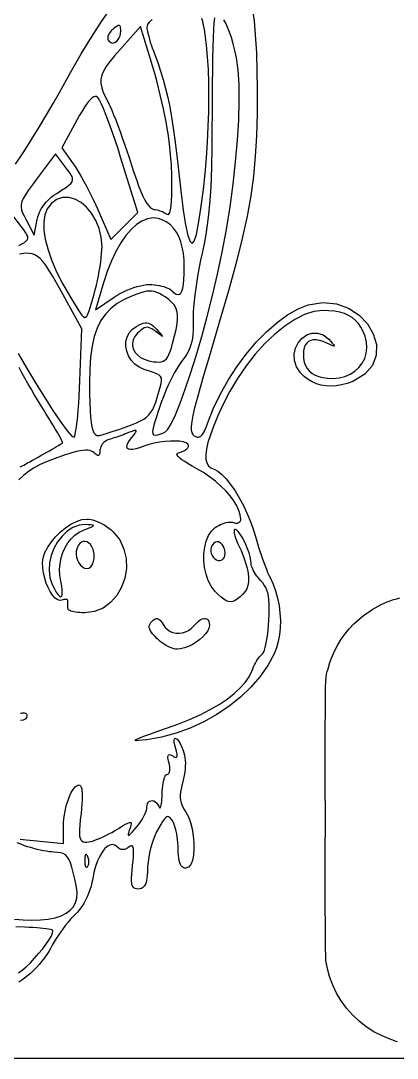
# Model space of a CAD drawing. Header units: metres. Extents: x 0 to 1200, y 0 to 600.
# Drawn here: x 342.2 to 414.4, y 0 to 199.1 of the extents above; entities that cross this region are included whole.
import ezdxf

# ---------------------------------------------------------------- set-up
doc = ezdxf.new("R2010")
doc.units = ezdxf.units.M

msp = doc.modelspace()

# ---------------------------------------------------------------- linework, layer by layer
at = {"layer": 'CUT'}
for points in [[(386.3, 204.13), (387, 198.98), (387.42, 192.93), (387.56, 185.99), (387.52, 181.26), (387.41, 177), (387.19, 173.06), (386.84, 169.28), (386.32, 165.5), (385.61, 161.57), (384.68, 157.33), (383.5, 152.62), (382.05, 147.29), (380.29, 141.18), (378.21, 134.14), (377.34, 131.21), (376.61, 128.7), (376.02, 126.58), (375.56, 124.81), (375.23, 123.35), (375.01, 122.18), (374.91, 121.26), (374.91, 120.56), (375.01, 120.04), (375.2, 119.67), (375.48, 119.43), (375.76, 119.28), (376.02, 119.2), (376.27, 119.18), (376.5, 119.24), (376.73, 119.37), (376.95, 119.57), (377.16, 119.85), (377.37, 120.22), (377.59, 120.66), (377.81, 121.2), (378.03, 121.82), (379.13, 124.62), (380.45, 127.4), (381.97, 130.1), (383.65, 132.69), (385.47, 135.13), (387.38, 137.38), (389.36, 139.42), (391.37, 141.19), (393.39, 142.66), (395.38, 143.8), (397.32, 144.57), (400.13, 145.04), (402.75, 144.79), (405.09, 143.94), (407.1, 142.62), (408.7, 140.93), (409.82, 139), (410.4, 136.95), (410.36, 134.9), (409.63, 132.96), (408.16, 131.25), (405.86, 129.89), (404.79, 129.49), (403.74, 129.21), (402.71, 129.03), (401.72, 128.97), (400.76, 129.01), (399.83, 129.16), (398.94, 129.42), (398.1, 129.79), (397.3, 130.26), (396.55, 130.84), (395.86, 131.52), (395.07, 132.68), (394.68, 133.89), (394.65, 135.09), (394.91, 136.24), (395.43, 137.28), (396.16, 138.15), (397.05, 138.79), (398.06, 139.15), (399.12, 139.17), (400.21, 138.79), (401.26, 137.96), (401.64, 137.56), (401.94, 137.24), (402.16, 136.98), (402.3, 136.8), (402.36, 136.68), (402.33, 136.63), (402.22, 136.63), (402.02, 136.7), (401.74, 136.82), (401.37, 137), (400.9, 137.22), (400.18, 137.54), (399.51, 137.74), (398.89, 137.85), (398.34, 137.85), (397.85, 137.74), (397.42, 137.54), (397.06, 137.24), (396.78, 136.84), (396.57, 136.35), (396.45, 135.77), (396.4, 135.09), (396.45, 134.29), (396.59, 133.56), (396.82, 132.91), (397.14, 132.34), (397.56, 131.84), (398.07, 131.42), (398.67, 131.08), (399.37, 130.81), (400.16, 130.63), (401.05, 130.51), (402.03, 130.47), (403.25, 130.57), (404.37, 130.84), (405.39, 131.28), (406.29, 131.86), (407.06, 132.56), (407.69, 133.38), (408.17, 134.3), (408.47, 135.28), (408.59, 136.33), (408.51, 137.43), (408.23, 138.54), (407.86, 139.46), (407.44, 140.27), (406.96, 140.98), (406.41, 141.6), (405.78, 142.12), (405.07, 142.55), (404.28, 142.89), (403.39, 143.15), (402.4, 143.33), (401.31, 143.44), (400.11, 143.47), (398.43, 143.27), (396.65, 142.69), (394.78, 141.76), (392.87, 140.5), (390.95, 138.95), (389.04, 137.14), (387.19, 135.1), (385.41, 132.86), (383.75, 130.46), (382.24, 127.91), (380.9, 125.25), (379.96, 123.14), (379.18, 121.26), (378.57, 119.6), (378.11, 118.16), (377.82, 116.91), (377.68, 115.86), (377.7, 114.98), (377.87, 114.27), (378.19, 113.71), (378.67, 113.29), (379.29, 113.01), (380.02, 112.65), (380.8, 112.03), (381.62, 111.18), (382.46, 110.13), (383.3, 108.9), (384.12, 107.53), (384.91, 106.04), (385.66, 104.46), (386.33, 102.82), (386.93, 101.15), (387.43, 99.47), (387.62, 98.78), (387.83, 98.06), (388.06, 97.33), (388.3, 96.59), (388.55, 95.86), (388.8, 95.15), (389.06, 94.47), (389.31, 93.83), (389.56, 93.24), (389.79, 92.71), (390.01, 92.27), (390.59, 91), (391.08, 89.67), (391.46, 88.29), (391.74, 86.87), (391.92, 85.44), (392, 84.02), (391.97, 82.62), (391.84, 81.26), (391.6, 79.96), (391.25, 78.74), (390.8, 77.61), (389.57, 75.37), (388.06, 73.22), (386.32, 71.19), (384.34, 69.29), (382.17, 67.54), (379.83, 65.96), (377.34, 64.56), (374.73, 63.36), (372.02, 62.37), (369.23, 61.62), (366.4, 61.12), (365.5, 61.01), (364.82, 60.95), (364.37, 60.94), (364.15, 60.98), (364.19, 61.09), (364.47, 61.26), (365.02, 61.5), (365.84, 61.82), (366.94, 62.21), (368.31, 62.69), (369.98, 63.25), (372.36, 64.1), (374.58, 65), (376.64, 65.93), (378.54, 66.9), (380.26, 67.91), (381.8, 68.93), (383.15, 69.98), (384.31, 71.05), (385.26, 72.13), (386, 73.21), (386.53, 74.3), (386.69, 74.7), (386.86, 75.09), (387.04, 75.47), (387.23, 75.83), (387.42, 76.18), (387.62, 76.5), (387.82, 76.79), (388, 77.04), (388.19, 77.25), (388.36, 77.42), (388.51, 77.54), (388.66, 77.69), (388.81, 77.96), (388.95, 78.34), (389.09, 78.81), (389.23, 79.37), (389.35, 80.01), (389.47, 80.71), (389.57, 81.47), (389.66, 82.27), (389.73, 83.11), (389.79, 83.97), (389.84, 85.15), (389.85, 86.2), (389.84, 87.12), (389.79, 87.94), (389.7, 88.65), (389.57, 89.29), (389.4, 89.85), (389.19, 90.35), (388.92, 90.81), (388.61, 91.23), (388.24, 91.64), (387.97, 91.92), (387.71, 92.23), (387.47, 92.54), (387.24, 92.87), (387.04, 93.2), (386.86, 93.52), (386.7, 93.84), (386.57, 94.14), (386.48, 94.43), (386.42, 94.69), (386.4, 94.93), (386.35, 95.53), (386.21, 96.22), (385.99, 96.98), (385.71, 97.77), (385.39, 98.56), (385.03, 99.32), (384.66, 100.01), (384.29, 100.6), (383.93, 101.07), (383.6, 101.37), (383.32, 101.47), (383.22, 101.44), (383.15, 101.36), (383.12, 101.22), (383.12, 101.03), (383.14, 100.8), (383.19, 100.53), (383.28, 100.22), (383.38, 99.88), (383.52, 99.52), (383.68, 99.13), (383.86, 98.72), (384.45, 97.42), (384.94, 96.22), (385.33, 95.09), (385.62, 94.06), (385.8, 93.11), (385.89, 92.24), (385.88, 91.45), (385.76, 90.74), (385.55, 90.1), (385.24, 89.54), (384.83, 89.05), (384.29, 88.53), (383.8, 88.13), (383.34, 87.83), (382.9, 87.65), (382.48, 87.59), (382.05, 87.63), (381.61, 87.8), (381.14, 88.09), (380.63, 88.49), (380.07, 89.01), (379.44, 89.66), (378.73, 90.6), (378.16, 91.68), (377.74, 92.89), (377.46, 94.17), (377.33, 95.49), (377.34, 96.8), (377.49, 98.06), (377.78, 99.24), (378.22, 100.29), (378.8, 101.17), (379.52, 101.84), (379.84, 102.05), (380.19, 102.25), (380.54, 102.42), (380.89, 102.56), (381.24, 102.68), (381.59, 102.78), (381.92, 102.84), (382.24, 102.88), (382.53, 102.88), (382.79, 102.85), (383.02, 102.79), (383.22, 102.73), (383.42, 102.69), (383.6, 102.68), (383.77, 102.7), (383.93, 102.74), (384.06, 102.81), (384.18, 102.9), (384.27, 103.01), (384.34, 103.14), (384.39, 103.29), (384.4, 103.46), (384.31, 104.27), (384.05, 105.13), (383.63, 106.03), (383.06, 106.96), (382.36, 107.91), (381.53, 108.86), (380.59, 109.8), (379.55, 110.71), (378.43, 111.57), (377.23, 112.39), (375.97, 113.13), (375.08, 113.63), (374.31, 114.08), (373.66, 114.49), (373.13, 114.86), (372.72, 115.18), (372.42, 115.46), (372.24, 115.7), (372.17, 115.9), (372.22, 116.06), (372.38, 116.18), (372.65, 116.27), (372.91, 116.33), (373.16, 116.41), (373.39, 116.5), (373.6, 116.61), (373.8, 116.73), (373.97, 116.85), (374.12, 116.99), (374.24, 117.13), (374.33, 117.27), (374.38, 117.41), (374.4, 117.55), (374.28, 117.85), (373.93, 118.1), (373.38, 118.27), (372.68, 118.39), (371.84, 118.44), (370.9, 118.43), (369.89, 118.36), (368.85, 118.22), (367.81, 118.02), (366.79, 117.77), (365.83, 117.45), (364.99, 117.15), (364.27, 116.95), (363.68, 116.84), (363.21, 116.82), (362.86, 116.89), (362.64, 117.05), (362.55, 117.3), (362.59, 117.63), (362.76, 118.05), (363.07, 118.55), (363.51, 119.14), (363.82, 119.52), (364.06, 119.83), (364.23, 120.08), (364.33, 120.27), (364.36, 120.39), (364.31, 120.46), (364.19, 120.48), (363.99, 120.44), (363.71, 120.35), (363.35, 120.22), (362.9, 120.05), (362.59, 119.92), (362.25, 119.8), (361.9, 119.66), (361.53, 119.53), (361.16, 119.4), (360.79, 119.27), (360.43, 119.15), (360.08, 119.03), (359.74, 118.92), (359.43, 118.83), (359.15, 118.74), (358.9, 118.65), (358.65, 118.53), (358.42, 118.38), (358.2, 118.21), (358.01, 118.03), (357.83, 117.82), (357.69, 117.6), (357.57, 117.37), (357.48, 117.14), (357.42, 116.9), (357.4, 116.66), (357.4, 116.37), (357.37, 116.13), (357.33, 115.94), (357.27, 115.8), (357.2, 115.71), (357.1, 115.67), (356.99, 115.68), (356.85, 115.73), (356.69, 115.83), (356.51, 115.98), (356.3, 116.18), (356.06, 116.37), (355.78, 116.52), (355.45, 116.63), (355.07, 116.68), (354.63, 116.69), (354.14, 116.65), (353.57, 116.56), (352.93, 116.43), (352.22, 116.24), (351.43, 116), (350.55, 115.72), (348.82, 115.11), (347.31, 114.52), (345.97, 113.92), (344.78, 113.28), (343.72, 112.6), (342.75, 111.84), (341.84, 110.98)], [(341.24, 171.56), (342.79, 173.93), (344.3, 176.33), (345.77, 178.7), (347.16, 181.01), (348.45, 183.22), (349.62, 185.3), (351.76, 189.16), (353.83, 192.71), (355.81, 195.96), (357.72, 198.93), (359.59, 201.64)], [(367.39, 199.32), (366.86, 198.84), (366.52, 198.35), (366.4, 197.87), (366.42, 197.63), (366.46, 197.32), (366.54, 196.95), (366.64, 196.53), (366.76, 196.06), (366.9, 195.55), (367.06, 195.01), (367.24, 194.46), (367.43, 193.89), (367.64, 193.31), (367.85, 192.74), (368.47, 191.08), (369.03, 189.44), (369.53, 187.8), (369.99, 186.12), (370.41, 184.39), (370.79, 182.56), (371.14, 180.6), (371.47, 178.5), (371.79, 176.21), (372.09, 173.72), (372.39, 170.97), (372.9, 166.45), (373.37, 162.76), (373.82, 159.91), (374.25, 157.9), (374.67, 156.72), (375.08, 156.35), (375.49, 156.81), (375.91, 158.08), (376.33, 160.16), (376.77, 163.04), (377.23, 166.72), (377.23, 166.72), (377.55, 169.76), (377.82, 172.8), (378.02, 175.81), (378.17, 178.77), (378.26, 181.67), (378.3, 184.49), (378.27, 187.19), (378.19, 189.76), (378.04, 192.18), (377.84, 194.43), (377.58, 196.47), (377.43, 197.42), (377.27, 198.23), (377.1, 198.92), (376.91, 199.5)], [(379.35, 199.68), (379.27, 198.72), (379.19, 197.44), (379.12, 195.86), (379.05, 194.01), (379, 191.91), (378.96, 189.61), (378.92, 187.12), (378.9, 184.48), (378.9, 181.72), (378.88, 177.89), (378.85, 174.47), (378.79, 171.41), (378.7, 168.67), (378.58, 166.2), (378.42, 163.96), (378.22, 161.89), (377.98, 159.95), (377.69, 158.1), (377.36, 156.29), (376.97, 154.47), (376.69, 153.17), (376.42, 151.83), (376.18, 150.47), (375.96, 149.12), (375.76, 147.78), (375.59, 146.49), (375.46, 145.26), (375.35, 144.12), (375.28, 143.09), (375.25, 142.17), (375.26, 141.41), (375.29, 140.51), (375.28, 139.68), (375.24, 138.91), (375.15, 138.2), (375.03, 137.53), (374.85, 136.9), (374.63, 136.3), (374.36, 135.71), (374.04, 135.14), (373.66, 134.56), (373.23, 133.98), (372.88, 133.5), (372.5, 132.94), (372.12, 132.3), (371.72, 131.6), (371.32, 130.85), (370.92, 130.07), (370.54, 129.26), (370.17, 128.44), (369.82, 127.63), (369.5, 126.82), (369.22, 126.04), (368.62, 124.31), (368.15, 122.88), (367.8, 121.75), (367.58, 120.88), (367.49, 120.25), (367.53, 119.83), (367.7, 119.6), (368.02, 119.54), (368.47, 119.61), (369.07, 119.8), (369.81, 120.08), (369.81, 120.08), (370.38, 120.6), (371.08, 121.75), (371.9, 123.47), (372.8, 125.7), (373.77, 128.37), (374.79, 131.43), (375.85, 134.82), (376.91, 138.48), (377.96, 142.35), (378.98, 146.37), (379.96, 150.47), (380.85, 154.67), (381.65, 159), (382.35, 163.38), (382.94, 167.74), (383.42, 172.02), (383.78, 176.15), (384.01, 180.04), (384.11, 183.64), (384.08, 186.88), (383.9, 189.67), (383.58, 191.96), (383.27, 193.38), (382.95, 194.68), (382.61, 195.85), (382.26, 196.91), (381.89, 197.83), (381.51, 198.62), (381.13, 199.28)], [(341.82, 155.94), (342.45, 156.27), (342.93, 156.56), (343.28, 156.83), (343.49, 157.09), (343.58, 157.36), (343.55, 157.67), (343.41, 158.02), (343.16, 158.44), (342.8, 158.94), (342.35, 159.54), (340.52, 161.96)], [(341.74, 135.26), (343.34, 132.47), (345.04, 129.62), (346.76, 126.84), (348.4, 124.28), (349.88, 122.09), (351.11, 120.42), (351.99, 119.39), (352.45, 119.17), (352.56, 119.39), (352.68, 119.82), (352.8, 120.44), (352.92, 121.22), (353.03, 122.16), (353.14, 123.22), (353.24, 124.41), (353.34, 125.69), (353.42, 127.06), (353.5, 128.49), (353.56, 129.97), (353.56, 129.97), (353.9, 139.97), (349.94, 147.22), (349.07, 148.81), (348.3, 150.14), (347.62, 151.26), (347.02, 152.17), (346.46, 152.9), (345.94, 153.46), (345.44, 153.88), (344.94, 154.17), (344.42, 154.35), (343.86, 154.45), (343.25, 154.47), (341.97, 154.33)], [(342.09, 113.5), (342.25, 113.57), (342.48, 113.68), (342.78, 113.83), (343.13, 114.01), (343.53, 114.23), (343.98, 114.47), (344.47, 114.74), (344.99, 115.03), (345.53, 115.33), (346.1, 115.66), (346.1, 115.66), (346.66, 115.98), (347.21, 116.29), (347.73, 116.59), (348.21, 116.87), (348.67, 117.14), (349.07, 117.37), (349.43, 117.58), (349.73, 117.75), (349.96, 117.89), (350.12, 117.99), (350.21, 118.05), (350.22, 118.14), (350.15, 118.33), (350.02, 118.63), (349.82, 119.03), (349.57, 119.5), (349.26, 120.05), (348.91, 120.67), (348.51, 121.34), (348.07, 122.06), (347.6, 122.82), (347.1, 123.62), (346.56, 124.46), (346, 125.38), (345.41, 126.36), (344.8, 127.38), (344.2, 128.43), (343.59, 129.48), (343.01, 130.53), (342.44, 131.54), (341.92, 132.52)], [(414.47, 3.17), (414.01, 3.3), (413.58, 3.44), (413.18, 3.58), (411.51, 4.27), (409.94, 5.1), (408.46, 6.06), (407.1, 7.14), (405.84, 8.32), (404.7, 9.62), (403.68, 11.01), (402.79, 12.49), (402.05, 14.05), (401.44, 15.69), (400.98, 17.4), (400.88, 17.85), (400.8, 18.31), (400.74, 18.9), (400.69, 19.78), (400.66, 21.09), (400.63, 22.96), (400.62, 25.55), (400.61, 29), (400.61, 33.44), (400.61, 39.01), (400.62, 45.87), (400.61, 53.01), (400.61, 58.75), (400.61, 63.27), (400.62, 66.73), (400.64, 69.29), (400.67, 71.1), (400.72, 72.34), (400.78, 73.16), (400.87, 73.72), (400.99, 74.19), (401.13, 74.73), (401.48, 75.94), (401.91, 77.11), (402.43, 78.26), (403.01, 79.36), (403.67, 80.43), (404.41, 81.45), (405.21, 82.42), (406.08, 83.34), (407.01, 84.2), (408.01, 85.01), (409.06, 85.76), (409.61, 86.11), (410.17, 86.44), (410.73, 86.75), (411.31, 87.04), (411.89, 87.31), (412.48, 87.56), (413.08, 87.79), (413.69, 88), (414.3, 88.19), (414.91, 88.35)], [(342.16, 66.2), (342.36, 66.25), (342.55, 66.28), (342.73, 66.29), (342.9, 66.27), (343.04, 66.24), (343.17, 66.19), (343.27, 66.12), (343.34, 66.03), (343.39, 65.92), (343.4, 65.79), (343.31, 65.39), (343.06, 65.09), (342.67, 64.89), (342.18, 64.79)], [(342.11, 42.03), (343.24, 41.92), (344.65, 41.78), (350.4, 41.2), (350.4, 44.27), (350.44, 45.32), (350.55, 46.37), (350.72, 47.41), (350.95, 48.42), (351.22, 49.36), (351.54, 50.22), (351.88, 50.97), (352.24, 51.59), (352.62, 52.07), (353.01, 52.37), (353.39, 52.47), (353.55, 52.43), (353.7, 52.28), (353.81, 52.04), (353.9, 51.71), (353.96, 51.29), (354, 50.78), (354.01, 50.19), (353.99, 49.51), (353.95, 48.74), (353.87, 47.9), (353.77, 46.97), (353.64, 45.76), (353.54, 44.73), (353.48, 43.88), (353.47, 43.18), (353.5, 42.64), (353.59, 42.21), (353.73, 41.91), (353.93, 41.69), (354.18, 41.56), (354.51, 41.49), (354.9, 41.47), (355.2, 41.5), (355.56, 41.57), (355.97, 41.68), (356.43, 41.83), (356.93, 42.01), (357.46, 42.23), (358, 42.48), (358.56, 42.75), (359.12, 43.04), (359.67, 43.35), (360.22, 43.67), (361.06, 44.18), (361.75, 44.6), (362.3, 44.91), (362.73, 45.13), (363.04, 45.24), (363.25, 45.26), (363.36, 45.18), (363.39, 45.01), (363.34, 44.74), (363.24, 44.37), (363.08, 43.92), (362.95, 43.52), (362.86, 43.21), (362.81, 42.98), (362.81, 42.84), (362.86, 42.79), (362.97, 42.82), (363.13, 42.94), (363.35, 43.16), (363.64, 43.46), (363.98, 43.85), (364.4, 44.34), (364.7, 44.7), (364.98, 45.07), (365.24, 45.46), (365.49, 45.84), (365.71, 46.22), (365.91, 46.59), (366.08, 46.95), (366.22, 47.28), (366.32, 47.58), (366.38, 47.85), (366.4, 48.09), (366.44, 48.52), (366.55, 48.87), (366.72, 49.13), (366.93, 49.32), (367.18, 49.42), (367.45, 49.43), (367.74, 49.37), (368.02, 49.21), (368.29, 48.97), (368.53, 48.64), (368.74, 48.22), (368.82, 48.08), (368.89, 48.02), (368.96, 48.05), (369.03, 48.15), (369.09, 48.33), (369.15, 48.58), (369.2, 48.89), (369.24, 49.26), (369.28, 49.7), (369.31, 50.19), (369.32, 50.72), (369.35, 51.28), (369.39, 51.8), (369.44, 52.3), (369.51, 52.76), (369.6, 53.18), (369.7, 53.55), (369.8, 53.87), (369.92, 54.12), (370.04, 54.31), (370.17, 54.43), (370.31, 54.47), (370.44, 54.5), (370.55, 54.57), (370.64, 54.68), (370.71, 54.82), (370.76, 55.01), (370.8, 55.22), (370.81, 55.46), (370.8, 55.72), (370.78, 56.01), (370.72, 56.31), (370.65, 56.63), (370.55, 57.03), (370.49, 57.37), (370.45, 57.65), (370.45, 57.88), (370.48, 58.05), (370.54, 58.17), (370.63, 58.24), (370.76, 58.26), (370.92, 58.22), (371.12, 58.14), (371.35, 58.01), (371.59, 57.87), (371.78, 57.79), (371.94, 57.75), (372.07, 57.76), (372.15, 57.82), (372.2, 57.94), (372.22, 58.11), (372.2, 58.33), (372.15, 58.61), (372.06, 58.95), (371.94, 59.35), (371.74, 60.07), (371.63, 60.64), (371.62, 61.05), (371.67, 61.31), (371.8, 61.42), (371.98, 61.38), (372.21, 61.2), (372.47, 60.88), (372.76, 60.41), (373.06, 59.8), (373.37, 59.06), (373.51, 58.63), (373.62, 58.17), (373.7, 57.68), (373.76, 57.15), (373.78, 56.61), (373.77, 56.04), (373.73, 55.46), (373.67, 54.87), (373.57, 54.27), (373.45, 53.66), (373.3, 53.05), (373.11, 52.32), (372.96, 51.65), (372.86, 51.05), (372.81, 50.49), (372.81, 49.98), (372.85, 49.5), (372.95, 49.04), (373.1, 48.6), (373.3, 48.15), (373.55, 47.71), (373.85, 47.24), (374.37, 46.33), (374.78, 45.22), (375.09, 44), (375.3, 42.7), (375.41, 41.39), (375.42, 40.13), (375.32, 38.96), (375.12, 37.96), (374.82, 37.17), (374.41, 36.66), (373.9, 36.47), (373.63, 36.5), (373.38, 36.59), (373.17, 36.73), (372.98, 36.93), (372.82, 37.2), (372.69, 37.53), (372.58, 37.92), (372.5, 38.39), (372.44, 38.93), (372.4, 39.54), (372.39, 40.22), (372.37, 40.79), (372.34, 41.37), (372.29, 41.94), (372.22, 42.51), (372.13, 43.05), (372.03, 43.57), (371.92, 44.05), (371.79, 44.49), (371.66, 44.88), (371.52, 45.21), (371.37, 45.47), (371.15, 45.79), (370.95, 46.04), (370.76, 46.22), (370.58, 46.33), (370.41, 46.36), (370.24, 46.32), (370.06, 46.21), (369.86, 46.02), (369.65, 45.75), (369.41, 45.4), (369.13, 44.97), (368.68, 44.2), (368.27, 43.43), (367.91, 42.65), (367.6, 41.87), (367.32, 41.08), (367.09, 40.27), (366.9, 39.43), (366.75, 38.56), (366.63, 37.66), (366.55, 36.72), (366.5, 35.72), (366.47, 35.13), (366.42, 34.6), (366.34, 34.14), (366.24, 33.73), (366.12, 33.39), (365.96, 33.1), (365.78, 32.87), (365.58, 32.7), (365.34, 32.57), (365.07, 32.5), (364.77, 32.47), (364.43, 32.5), (364.15, 32.57), (363.92, 32.7), (363.74, 32.89), (363.6, 33.17), (363.51, 33.53), (363.47, 33.99), (363.46, 34.56), (363.49, 35.24), (363.55, 36.05), (363.65, 37), (363.74, 37.87), (363.81, 38.63), (363.84, 39.26), (363.85, 39.77), (363.82, 40.18), (363.76, 40.48), (363.67, 40.67), (363.55, 40.77), (363.39, 40.77), (363.19, 40.69), (362.96, 40.52), (362.74, 40.36), (362.53, 40.22), (362.31, 40.13), (362.1, 40.06), (361.9, 40.03), (361.69, 40.04), (361.49, 40.07), (361.29, 40.15), (361.1, 40.25), (360.91, 40.39), (360.71, 40.56), (360.25, 40.9), (359.77, 41.01), (359.27, 40.92), (358.77, 40.64), (358.28, 40.18), (357.8, 39.56), (357.35, 38.78), (356.93, 37.87), (356.56, 36.82), (356.25, 35.67), (356.01, 34.41), (355.87, 33.7), (355.7, 32.99), (355.48, 32.29), (355.23, 31.62), (354.95, 30.95), (354.63, 30.32), (354.29, 29.7), (353.91, 29.12), (353.5, 28.57), (353.07, 28.06), (352.62, 27.59), (352.2, 27.16), (351.75, 26.67), (351.29, 26.13), (350.82, 25.54), (350.35, 24.92), (349.89, 24.28), (349.44, 23.62), (349.01, 22.97), (348.61, 22.32), (348.25, 21.69), (347.92, 21.09), (347.59, 20.49), (347.2, 19.88), (346.76, 19.25), (346.28, 18.62), (345.76, 18), (345.21, 17.4), (344.65, 16.82), (344.08, 16.28), (343.51, 15.79), (342.95, 15.35), (342.41, 14.98), (341.87, 14.63)], [(341.03, 26.69), (342.66, 26.53), (344.31, 26.47), (345.98, 26.53), (347.47, 26.69), (348.79, 26.96), (349.94, 27.34), (350.91, 27.81), (351.69, 28.4), (352.3, 29.08), (352.72, 29.87), (352.96, 30.75), (353.02, 31.74), (352.89, 32.82), (352.57, 34.36), (352.28, 35.64), (352.01, 36.69), (351.74, 37.53), (351.45, 38.19), (351.14, 38.68), (350.78, 39.04), (350.35, 39.28), (349.86, 39.43), (349.27, 39.51), (348.59, 39.55), (348.15, 39.58), (347.66, 39.63), (347.13, 39.71), (346.56, 39.81), (345.97, 39.94), (345.36, 40.08), (344.74, 40.24), (344.13, 40.41), (343.52, 40.6), (342.95, 40.79), (342.4, 40.99), (341.55, 41.33)], [(341.76, 16.37), (342.48, 16.9), (343.25, 17.57), (344.06, 18.34), (344.86, 19.18), (345.64, 20.07), (346.37, 20.96), (347.03, 21.84), (347.59, 22.65), (348.02, 23.39), (348.29, 24.01), (348.39, 24.47), (348.33, 24.55), (348.16, 24.62), (347.89, 24.7), (347.52, 24.77), (347.06, 24.84), (346.53, 24.9), (345.93, 24.96), (345.27, 25.02), (344.56, 25.06), (343.8, 25.1), (343.01, 25.13), (341.26, 25.24)]]:
    msp.add_lwpolyline(points, dxfattribs=at)
for points in [[(370.48, 177.44), (370.3, 178.5), (370.09, 179.67), (369.84, 180.91), (369.56, 182.21), (369.27, 183.54), (368.95, 184.89), (368.63, 186.23), (368.29, 187.54), (367.96, 188.8), (367.63, 189.98), (367.3, 191.07), (365.17, 197.97), (361.29, 193.59), (360.2, 192.34), (359.31, 191.25), (358.61, 190.29), (358.09, 189.43), (357.76, 188.62), (357.59, 187.84), (357.59, 187.06), (357.75, 186.23), (358.05, 185.33), (358.5, 184.33), (359.08, 183.17), (359.36, 182.61), (359.68, 181.9), (360.03, 181.04), (360.42, 180.07), (360.83, 179.01), (361.26, 177.86), (361.69, 176.65), (362.13, 175.4), (362.57, 174.12), (363, 172.83), (363.4, 171.56), (363.91, 170), (364.38, 168.61), (364.82, 167.39), (365.25, 166.33), (365.65, 165.42), (366.04, 164.66), (366.41, 164.05), (366.77, 163.57), (367.12, 163.22), (367.47, 162.99), (367.82, 162.88), (368.08, 162.84), (368.35, 162.78), (368.62, 162.71), (368.88, 162.64), (369.14, 162.55), (369.38, 162.46), (369.6, 162.36), (369.8, 162.26), (369.98, 162.16), (370.13, 162.06), (370.24, 161.96), (370.54, 161.89), (370.78, 162.31), (370.97, 163.14), (371.1, 164.33), (371.18, 165.82), (371.21, 167.53), (371.18, 169.42), (371.09, 171.41), (370.94, 173.45), (370.74, 175.48), (370.48, 177.44)], [(361.4, 197.16), (361.4, 197.47), (361.37, 197.73), (361.33, 197.93), (361.26, 198.07), (361.17, 198.15), (361.05, 198.18), (360.9, 198.15), (360.71, 198.06), (360.49, 197.93), (360.22, 197.73), (359.91, 197.48), (359.7, 197.29), (359.51, 197.09), (359.34, 196.88), (359.19, 196.67), (359.08, 196.45), (358.98, 196.24), (358.92, 196.04), (358.89, 195.84), (358.89, 195.66), (358.92, 195.49), (358.98, 195.34), (359.22, 195.06), (359.48, 194.89), (359.77, 194.82), (360.06, 194.85), (360.35, 194.98), (360.62, 195.18), (360.87, 195.46), (361.09, 195.81), (361.26, 196.21), (361.36, 196.66), (361.4, 197.16)], [(361.37, 172.92), (360.87, 174.49), (360.37, 176.01), (359.88, 177.46), (359.39, 178.83), (358.93, 180.09), (358.49, 181.23), (358.09, 182.22), (357.73, 183.06), (357.41, 183.72), (357.15, 184.18), (356.95, 184.43), (356.74, 184.55), (356.49, 184.56), (356.22, 184.48), (355.92, 184.29), (355.59, 183.99), (355.23, 183.59), (354.84, 183.09), (354.42, 182.48), (353.97, 181.77), (353.49, 180.95), (352.98, 180.03), (350.1, 174.71), (352.28, 171.64), (352.63, 171.13), (353.02, 170.51), (353.44, 169.82), (353.88, 169.05), (354.34, 168.22), (354.8, 167.36), (355.27, 166.46), (355.73, 165.55), (356.18, 164.63), (356.6, 163.73), (357, 162.86), (359.52, 157.14), (362.11, 159.73), (364.69, 162.31), (361.37, 172.92)], [(349.12, 165.96), (350.05, 166.55), (350.81, 167.04), (351.39, 167.47), (351.8, 167.85), (352.05, 168.21), (352.16, 168.57), (352.11, 168.95), (351.93, 169.39), (351.61, 169.9), (351.17, 170.51), (350.61, 171.25), (348.86, 173.52), (345.25, 168.69), (344.38, 167.51), (343.67, 166.52), (343.11, 165.69), (342.7, 164.99), (342.43, 164.39), (342.29, 163.84), (342.27, 163.33), (342.36, 162.81), (342.56, 162.26), (342.85, 161.64), (343.23, 160.91), (344.81, 157.97), (345.37, 160.96), (345.49, 161.48), (345.66, 161.99), (345.87, 162.49), (346.13, 162.98), (346.44, 163.46), (346.78, 163.92), (347.17, 164.37), (347.6, 164.8), (348.07, 165.21), (348.58, 165.59), (349.12, 165.96)], [(357.8, 155.72), (357.66, 157.54), (357.25, 159.24), (356.63, 160.79), (355.81, 162.16), (354.84, 163.32), (353.77, 164.23), (352.61, 164.86), (351.43, 165.18), (350.24, 165.15), (349.1, 164.76), (348.03, 163.96), (347.31, 163.01), (346.85, 161.85), (346.62, 160.48), (346.64, 158.93), (346.89, 157.19), (347.38, 155.29), (348.09, 153.23), (349.04, 151.02), (350.21, 148.68), (351.61, 146.21), (353.22, 143.63), (353.6, 143.06), (353.92, 142.62), (354.19, 142.32), (354.43, 142.17), (354.65, 142.2), (354.86, 142.4), (355.07, 142.81), (355.31, 143.42), (355.58, 144.25), (355.9, 145.32), (356.27, 146.63), (356.49, 147.46), (356.71, 148.33), (356.91, 149.23), (357.1, 150.14), (357.27, 151.05), (357.42, 151.95), (357.55, 152.82), (357.65, 153.64), (357.73, 154.41), (357.78, 155.11), (357.8, 155.72)], [(366.84, 148.47), (367.32, 148.46), (367.8, 148.42), (368.28, 148.36), (368.75, 148.28), (369.2, 148.18), (369.63, 148.07), (370.03, 147.93), (370.39, 147.79), (370.71, 147.63), (370.98, 147.47), (371.19, 147.29), (371.63, 146.89), (372.03, 146.64), (372.37, 146.54), (372.67, 146.6), (372.92, 146.83), (373.13, 147.22), (373.29, 147.77), (373.42, 148.5), (373.5, 149.41), (373.55, 150.5), (373.57, 151.77), (373.53, 153.15), (373.4, 154.43), (373.18, 155.61), (372.89, 156.68), (372.51, 157.66), (372.06, 158.52), (371.52, 159.27), (370.91, 159.91), (370.23, 160.44), (369.47, 160.84), (368.64, 161.12), (367.58, 161.24), (366.52, 161.08), (365.45, 160.65), (364.4, 159.96), (363.36, 159.02), (362.36, 157.85), (361.39, 156.45), (360.47, 154.83), (359.61, 153.01), (358.81, 151), (358.09, 148.81), (356.56, 143.64), (360.12, 146.06), (360.68, 146.41), (361.28, 146.75), (361.91, 147.07), (362.57, 147.37), (363.23, 147.64), (363.9, 147.88), (364.55, 148.08), (365.18, 148.25), (365.78, 148.37), (366.34, 148.45), (366.84, 148.47)], [(362.42, 121.17), (363.48, 121.56), (364.38, 121.93), (365.15, 122.29), (365.79, 122.65), (366.34, 123.04), (366.8, 123.48), (367.19, 123.96), (367.52, 124.52), (367.82, 125.16), (368.1, 125.91), (368.37, 126.77), (368.71, 127.87), (368.97, 128.76), (369.14, 129.47), (369.22, 130.04), (369.18, 130.48), (369.02, 130.82), (368.73, 131.11), (368.28, 131.35), (367.67, 131.59), (366.88, 131.85), (365.9, 132.16), (364.9, 132.6), (364.06, 133.21), (363.38, 133.94), (362.87, 134.77), (362.53, 135.67), (362.37, 136.59), (362.39, 137.51), (362.61, 138.4), (363.02, 139.22), (363.64, 139.93), (364.46, 140.51), (364.92, 140.74), (365.34, 140.92), (365.71, 141.05), (366.06, 141.11), (366.38, 141.12), (366.68, 141.07), (366.98, 140.96), (367.28, 140.79), (367.59, 140.55), (367.92, 140.25), (368.27, 139.88), (368.65, 139.46), (368.95, 139.12), (369.17, 138.87), (369.32, 138.68), (369.39, 138.58), (369.38, 138.55), (369.28, 138.59), (369.11, 138.7), (368.86, 138.88), (368.52, 139.13), (368.1, 139.44), (367.71, 139.73), (367.35, 139.96), (367.03, 140.12), (366.74, 140.22), (366.46, 140.26), (366.19, 140.24), (365.91, 140.15), (365.63, 139.99), (365.32, 139.77), (364.99, 139.48), (364.62, 139.12), (364.12, 138.51), (363.79, 137.88), (363.64, 137.25), (363.66, 136.63), (363.83, 136.03), (364.14, 135.46), (364.6, 134.95), (365.19, 134.5), (365.91, 134.12), (366.75, 133.84), (367.69, 133.66), (368.26, 133.61), (368.75, 133.6), (369.17, 133.65), (369.54, 133.76), (369.86, 133.95), (370.14, 134.22), (370.4, 134.59), (370.64, 135.05), (370.86, 135.63), (371.09, 136.33), (371.33, 137.16), (371.72, 138.6), (372.01, 139.85), (372.2, 140.94), (372.29, 141.88), (372.28, 142.69), (372.17, 143.4), (371.94, 144.02), (371.61, 144.58), (371.15, 145.09), (370.58, 145.59), (369.88, 146.08), (369.31, 146.44), (368.79, 146.74), (368.31, 146.96), (367.85, 147.12), (367.4, 147.2), (366.92, 147.22), (366.41, 147.17), (365.85, 147.06), (365.22, 146.87), (364.49, 146.63), (363.65, 146.32), (362.07, 145.63), (360.68, 144.82), (359.47, 143.89), (358.44, 142.81), (357.58, 141.56), (356.88, 140.12), (356.32, 138.48), (355.91, 136.62), (355.62, 134.51), (355.46, 132.14), (355.4, 129.49), (355.41, 127.5), (355.45, 125.77), (355.5, 124.28), (355.59, 123.03), (355.7, 121.99), (355.85, 121.16), (356.04, 120.51), (356.26, 120.04), (356.52, 119.71), (356.83, 119.53), (357.19, 119.47), (357.3, 119.49), (357.52, 119.55), (357.82, 119.63), (358.2, 119.75), (358.66, 119.89), (359.17, 120.06), (359.75, 120.25), (360.37, 120.46), (361.02, 120.68), (361.71, 120.92), (362.42, 121.17)], [(351.28, 86.22), (351.27, 86.34), (351.25, 86.47), (351.24, 86.61), (351.24, 86.75), (351.23, 86.89), (351.23, 87.04), (351.23, 87.18), (351.24, 87.32), (351.25, 87.45), (351.26, 87.58), (351.27, 87.69), (351.27, 87.79), (351.25, 87.87), (351.19, 87.94), (351.12, 88), (351.02, 88.03), (350.9, 88.05), (350.76, 88.06), (350.61, 88.04), (350.44, 88.01), (350.26, 87.97), (350.07, 87.9), (349.63, 87.85), (349.18, 88.02), (348.73, 88.37), (348.28, 88.88), (347.86, 89.54), (347.46, 90.31), (347.11, 91.18), (346.82, 92.12), (346.6, 93.1), (346.45, 94.1), (346.4, 95.1), (346.52, 96.05), (346.86, 97.06), (347.4, 98.08), (348.09, 99.1), (348.91, 100.08), (349.83, 100.99), (350.82, 101.81), (351.85, 102.49), (352.89, 103.02), (353.91, 103.36), (354.87, 103.47), (355.29, 103.45), (355.73, 103.37), (356.21, 103.25), (356.7, 103.08), (357.19, 102.87), (357.69, 102.63), (358.19, 102.36), (358.67, 102.06), (359.13, 101.73), (359.56, 101.38), (359.95, 101.02), (361.19, 99.45), (362.01, 97.71), (362.43, 95.87), (362.48, 93.99), (362.18, 92.14), (361.56, 90.38), (360.64, 88.8), (359.45, 87.45), (358, 86.4), (356.33, 85.72), (354.45, 85.47), (354, 85.48), (353.57, 85.51), (353.16, 85.54), (352.77, 85.6), (352.42, 85.66), (352.11, 85.73), (351.84, 85.82), (351.62, 85.91), (351.45, 86.01), (351.33, 86.11), (351.28, 86.22)], [(349.89, 91.54), (349.71, 92.67), (349.67, 93.8), (349.76, 94.92), (349.98, 96), (350.3, 97.04), (350.74, 98.01), (351.27, 98.91), (351.9, 99.7), (352.61, 100.39), (353.4, 100.94), (354.25, 101.35), (354.87, 101.57), (355.36, 101.76), (355.73, 101.92), (355.99, 102.04), (356.13, 102.14), (356.16, 102.22), (356.08, 102.28), (355.88, 102.32), (355.58, 102.35), (355.17, 102.37), (354.65, 102.4), (353.41, 102.27), (352.22, 101.83), (351.12, 101.13), (350.13, 100.2), (349.28, 99.08), (348.58, 97.82), (348.06, 96.47), (347.74, 95.06), (347.65, 93.63), (347.82, 92.23), (348.25, 90.9), (348.66, 90.07), (349.02, 89.42), (349.35, 88.96), (349.63, 88.67), (349.86, 88.56), (350.03, 88.63), (350.14, 88.87), (350.19, 89.29), (350.17, 89.87), (350.07, 90.62), (349.89, 91.54)], [(356.25, 97.04), (356.08, 97.64), (355.86, 98.15), (355.58, 98.56), (355.27, 98.87), (354.93, 99.07), (354.57, 99.17), (354.21, 99.15), (353.87, 99.02), (353.54, 98.76), (353.25, 98.39), (353.01, 97.89), (352.86, 97.31), (352.84, 96.72), (352.93, 96.13), (353.12, 95.57), (353.38, 95.06), (353.7, 94.63), (354.07, 94.29), (354.47, 94.07), (354.87, 93.98), (355.27, 94.06), (355.65, 94.33), (355.79, 94.48), (355.91, 94.67), (356.02, 94.89), (356.11, 95.12), (356.18, 95.38), (356.24, 95.64), (356.28, 95.92), (356.3, 96.2), (356.31, 96.48), (356.29, 96.76), (356.25, 97.04)], [(381.4, 96.92), (381.39, 97.13), (381.36, 97.35), (381.32, 97.58), (381.25, 97.79), (381.17, 98), (381.08, 98.2), (380.98, 98.39), (380.86, 98.56), (380.74, 98.7), (380.61, 98.83), (380.47, 98.93), (380.15, 99.07), (379.83, 99.09), (379.54, 99.02), (379.27, 98.85), (379.04, 98.61), (378.85, 98.32), (378.71, 97.98), (378.64, 97.61), (378.65, 97.23), (378.73, 96.85), (378.9, 96.47), (379.17, 96.11), (379.46, 95.84), (379.76, 95.64), (380.06, 95.53), (380.36, 95.5), (380.63, 95.55), (380.88, 95.68), (381.1, 95.88), (381.26, 96.15), (381.37, 96.5), (381.4, 96.92)], [(368.3, 80.57), (367.9, 80.99), (367.57, 81.37), (367.3, 81.72), (367.09, 82.03), (366.95, 82.33), (366.87, 82.61), (366.86, 82.86), (366.9, 83.11), (367, 83.35), (367.15, 83.59), (367.37, 83.82), (367.6, 84.04), (367.81, 84.2), (368.02, 84.31), (368.21, 84.36), (368.4, 84.36), (368.58, 84.31), (368.76, 84.21), (368.94, 84.05), (369.13, 83.83), (369.32, 83.56), (369.51, 83.22), (369.89, 82.69), (370.33, 82.26), (370.84, 81.92), (371.4, 81.69), (371.98, 81.56), (372.59, 81.54), (373.2, 81.61), (373.8, 81.8), (374.37, 82.08), (374.91, 82.48), (375.4, 82.97), (375.83, 83.45), (376.24, 83.83), (376.63, 84.11), (377, 84.3), (377.34, 84.4), (377.64, 84.41), (377.9, 84.32), (378.11, 84.14), (378.27, 83.86), (378.37, 83.49), (378.4, 83.03), (378.31, 82.53), (378.06, 81.99), (377.66, 81.43), (377.14, 80.88), (376.53, 80.34), (375.85, 79.84), (375.12, 79.4), (374.36, 79.02), (373.61, 78.73), (372.87, 78.54), (372.18, 78.47), (371.9, 78.5), (371.58, 78.56), (371.24, 78.67), (370.87, 78.81), (370.5, 78.99), (370.12, 79.2), (369.73, 79.43), (369.35, 79.69), (368.98, 79.97), (368.63, 80.27), (368.3, 80.57)], [(355.09, 38.66), (355, 38.85), (354.92, 39), (354.85, 39.09), (354.78, 39.13), (354.71, 39.12), (354.65, 39.06), (354.6, 38.96), (354.56, 38.8), (354.53, 38.6), (354.5, 38.35), (354.48, 38.06), (354.48, 37.78), (354.48, 37.53), (354.5, 37.31), (354.54, 37.11), (354.58, 36.95), (354.63, 36.82), (354.69, 36.73), (354.76, 36.67), (354.84, 36.65), (354.92, 36.68), (355.01, 36.75), (355.09, 36.85), (355.16, 36.98), (355.21, 37.12), (355.25, 37.29), (355.27, 37.46), (355.28, 37.65), (355.27, 37.85), (355.25, 38.05), (355.21, 38.26), (355.16, 38.46), (355.09, 38.66)]]:
    msp.add_lwpolyline(points, close=True, dxfattribs=at)
at = {"layer": 'SHEET_BORDER', "color": 3}
msp.add_lwpolyline([(0, 0), (1200, 0), (1200, 600), (0, 600), (0, 0)], dxfattribs=at)

doc.saveas('drawing.dxf')
